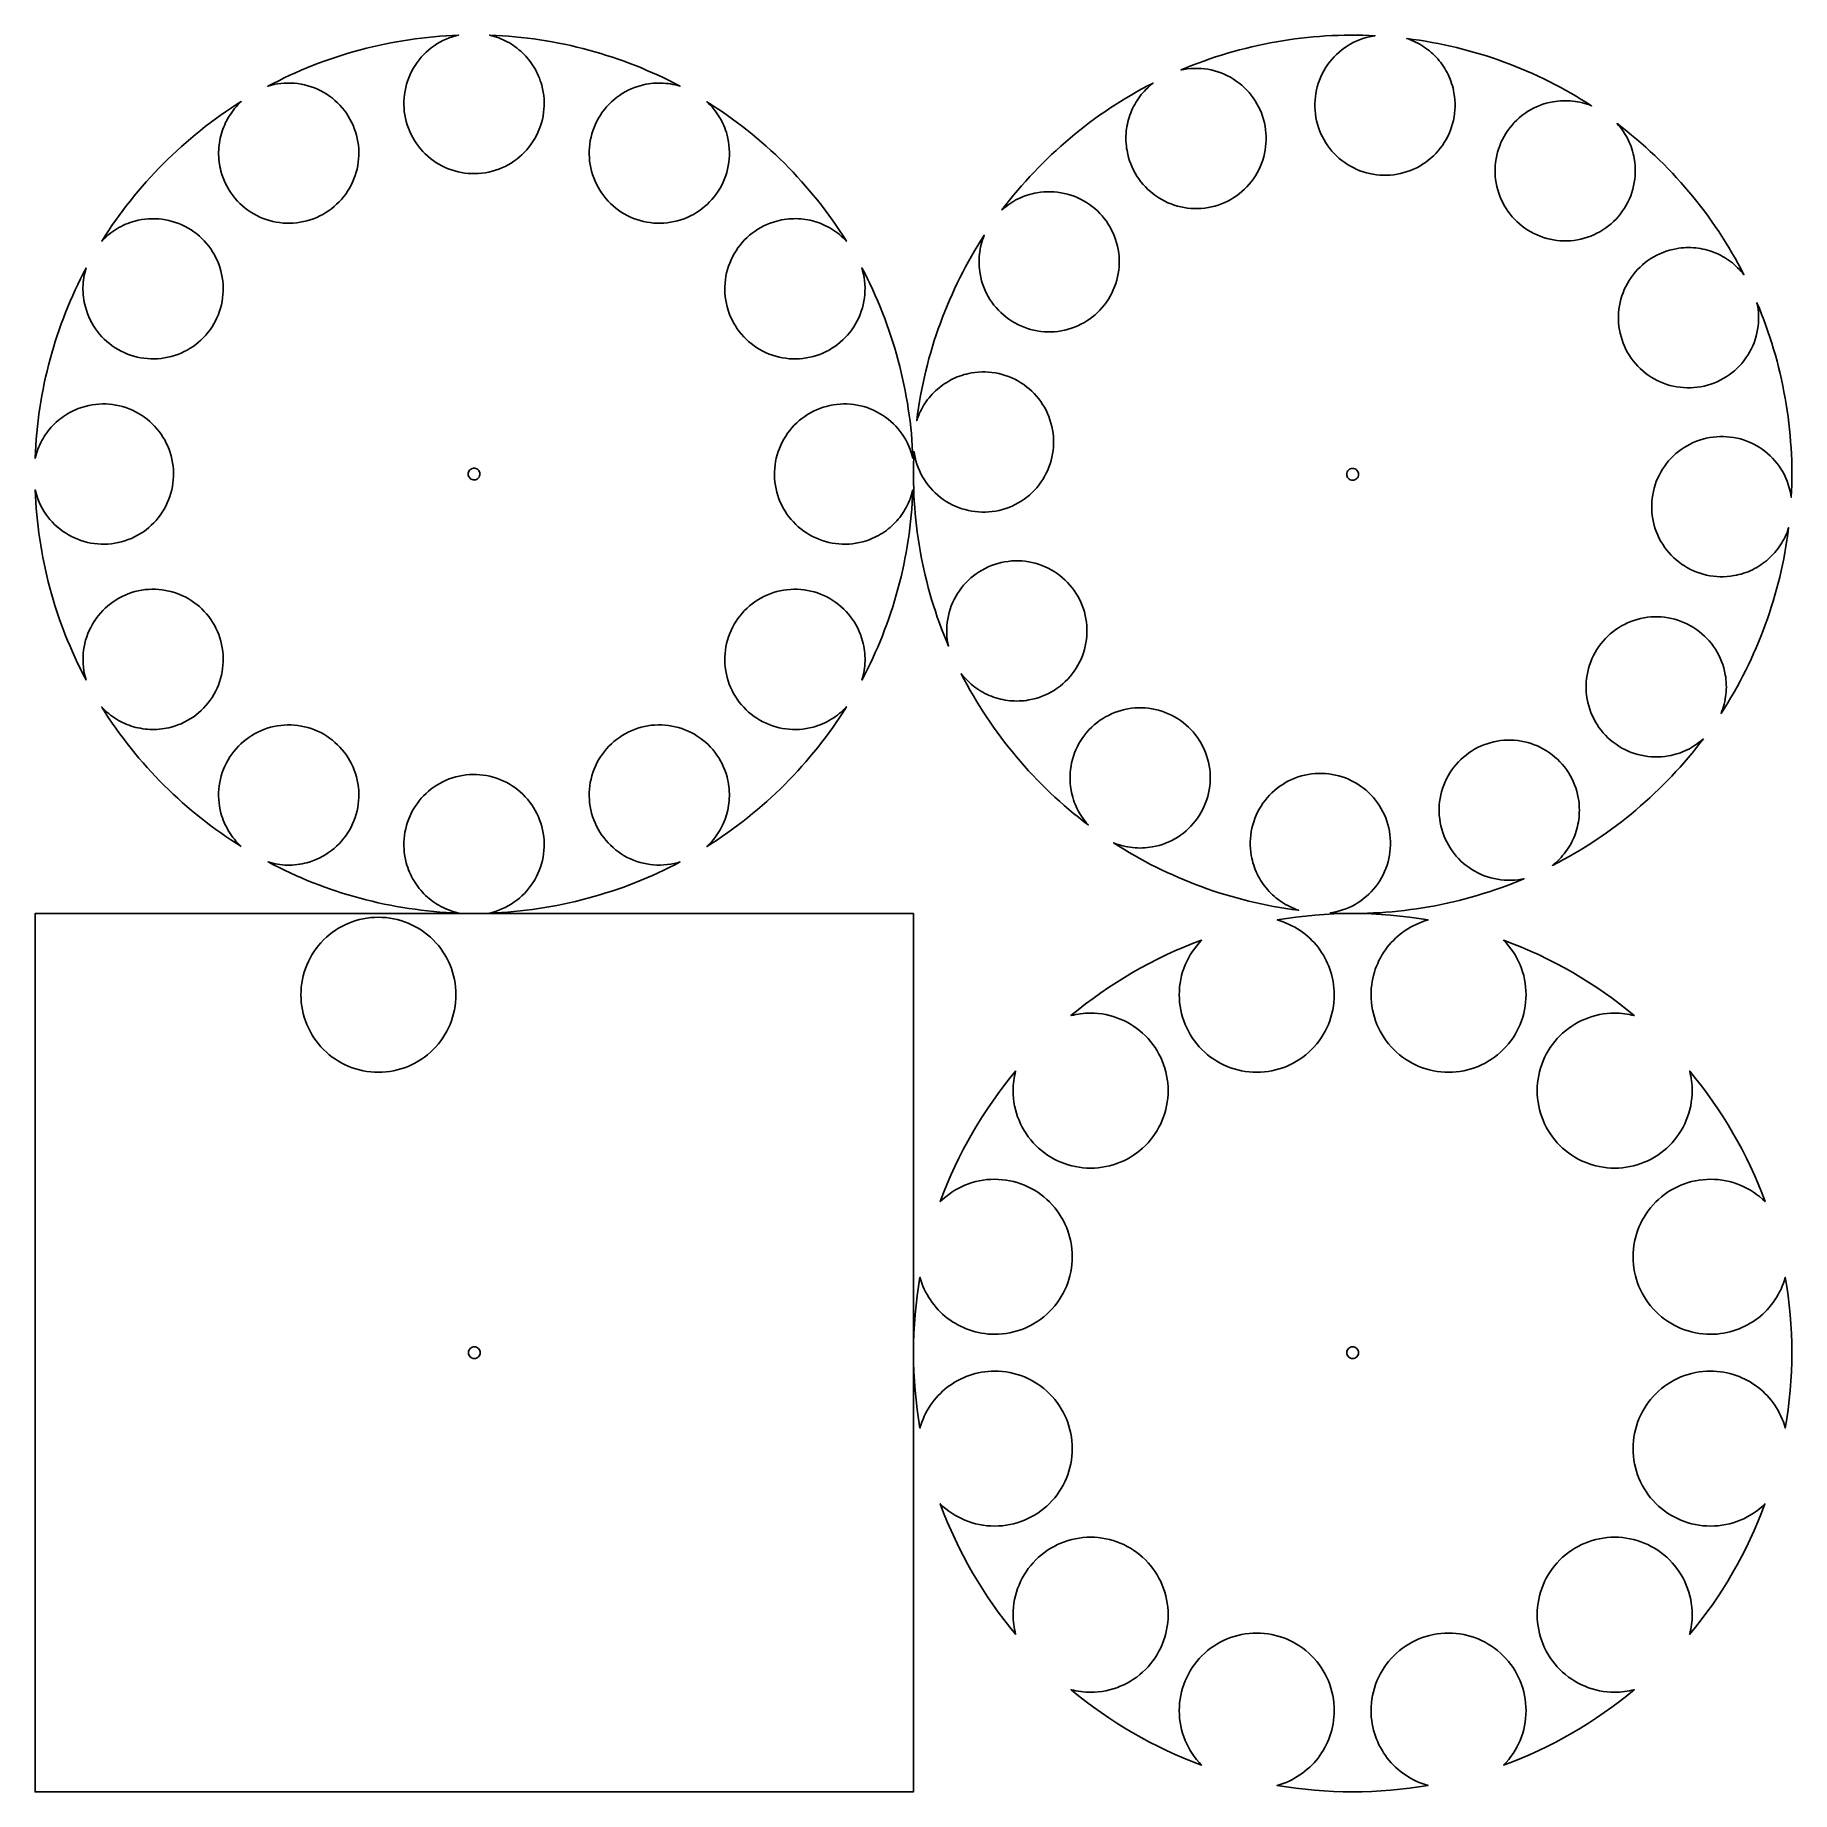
# Model space of a CAD drawing. Extents: x 0 to 238, y 0 to 238.
import ezdxf

# ---------------------------------------------------------------- set-up
doc = ezdxf.new("R2010")
doc.units = 0
for name, color, linetype in [('LAYER_1', 18, 'CONTINUOUS'), ('LAYER_2', 5, 'CONTINUOUS'), ('LAYER_3', 1, 'CONTINUOUS')]:
    doc.layers.add(name, color=color, linetype=linetype)

msp = doc.modelspace()

# ---------------------------------------------------------------- linework, layer by layer
at = {"layer": 'LAYER_1'}
for points in [[(224.16, 21.34), (224.24, 21.67), (224.31, 21.99), (224.37, 22.32), (224.41, 22.66), (224.45, 22.99), (224.48, 23.32), (224.49, 23.66), (224.5, 24, 0.414214), (214, 34.5, 0.414214), (203.5, 24, 0.414214), (214, 13.5), (214.34, 13.51), (214.67, 13.52), (215.01, 13.55), (215.34, 13.59), (215.67, 13.63), (216, 13.69), (216.33, 13.76), (216.65, 13.84), (215.66, 13.03), (214.65, 12.24), (213.63, 11.47), (212.58, 10.73), (211.53, 10.01), (210.46, 9.31), (209.37, 8.63), (208.27, 7.98), (207.15, 7.35), (206.02, 6.74), (204.87, 6.16), (203.72, 5.61), (202.55, 5.07), (201.36, 4.56), (200.17, 4.08), (198.96, 3.62), (199.31, 3.99), (199.64, 4.38), (199.95, 4.78), (200.24, 5.2), (200.51, 5.63), (200.76, 6.07), (200.99, 6.52), (201.19, 6.98), (201.38, 7.46), (201.54, 7.94), (201.68, 8.44), (201.79, 8.94), (201.88, 9.45), (201.94, 9.96), (201.98, 10.48), (201.99, 11.01, 0.414214), (191.49, 21.51, 0.414214), (180.99, 11.01), (181, 10.55), (181.03, 10.11), (181.08, 9.67), (181.14, 9.23), (181.23, 8.8), (181.33, 8.38), (181.44, 7.96), (181.58, 7.55), (181.72, 7.15), (181.89, 6.76), (182.07, 6.37), (182.27, 5.99), (182.48, 5.63), (182.7, 5.27), (182.94, 4.92), (183.19, 4.58), (183.45, 4.25), (183.73, 3.94), (184.02, 3.63), (184.32, 3.34), (184.63, 3.06), (184.96, 2.79), (185.29, 2.53), (185.64, 2.29), (185.99, 2.06), (186.36, 1.85), (186.73, 1.65), (187.12, 1.46), (187.51, 1.29), (187.91, 1.14), (188.31, 1), (188.73, 0.88), (187.47, 0.67), (186.21, 0.5), (184.94, 0.35), (183.67, 0.22), (182.38, 0.13), (181.09, 0.06), (179.8, 0.01), (178.5, 0), (177.2, 0.01), (175.9, 0.06), (174.61, 0.13), (173.33, 0.22), (172.05, 0.35), (170.79, 0.5), (169.52, 0.67), (168.27, 0.88), (168.68, 1), (169.09, 1.14), (169.49, 1.29), (169.88, 1.46), (170.26, 1.65), (170.64, 1.85), (171, 2.06), (171.36, 2.29), (171.7, 2.53), (172.04, 2.79), (172.36, 3.06), (172.68, 3.34), (172.98, 3.63), (173.27, 3.94), (173.54, 4.25), (173.81, 4.58), (174.06, 4.92), (174.3, 5.27), (174.52, 5.62), (174.73, 5.99), (174.93, 6.37), (175.11, 6.75), (175.27, 7.15), (175.42, 7.55), (175.56, 7.96), (175.67, 8.38), (175.77, 8.8), (175.86, 9.23), (175.92, 9.67), (175.97, 10.11), (176, 10.55), (176.01, 11.01, 0.414214), (165.51, 21.51, 0.414214), (155.01, 11.01), (155.02, 10.48), (155.06, 9.96), (155.12, 9.44), (155.21, 8.93), (155.33, 8.43), (155.46, 7.94), (155.63, 7.45), (155.81, 6.98), (156.02, 6.51), (156.24, 6.06), (156.49, 5.62), (156.76, 5.19), (157.05, 4.78), (157.36, 4.38), (157.69, 4), (158.03, 3.63), (156.83, 4.08), (155.63, 4.57), (154.45, 5.07), (153.28, 5.61), (152.12, 6.17), (150.98, 6.75), (149.84, 7.35), (148.73, 7.98), (147.63, 8.64), (146.54, 9.31), (145.47, 10.01), (144.41, 10.73), (143.37, 11.48), (142.34, 12.24), (141.34, 13.03), (140.35, 13.84), (140.67, 13.76), (141, 13.69), (141.33, 13.63), (141.66, 13.59), (141.99, 13.55), (142.33, 13.52), (142.66, 13.51), (143, 13.5, 0.414214), (153.5, 24, 0.414214), (143, 34.5, 0.414214), (132.5, 24), (132.51, 23.66), (132.52, 23.33), (132.55, 22.99), (132.59, 22.66), (132.63, 22.33), (132.69, 22), (132.76, 21.67), (132.84, 21.35), (132.04, 22.33), (131.26, 23.33), (130.49, 24.34), (129.76, 25.37), (129.04, 26.42), (128.34, 27.49), (127.66, 28.57), (127.01, 29.67), (126.38, 30.79), (125.77, 31.92), (125.19, 33.06), (124.63, 34.23), (124.09, 35.41), (123.58, 36.6), (123.09, 37.81), (122.63, 39.03), (122.99, 38.68), (123.38, 38.36), (123.77, 38.05), (124.19, 37.76), (124.61, 37.49), (125.05, 37.25), (125.5, 37.02), (125.97, 36.81), (126.44, 36.63), (126.93, 36.47), (127.42, 36.33), (127.92, 36.21), (128.43, 36.12), (128.95, 36.06), (129.48, 36.02), (130.01, 36.01, 0.414214), (140.51, 46.51, 0.414214), (130.01, 57.01), (129.55, 57), (129.11, 56.97), (128.67, 56.92), (128.23, 56.86), (127.8, 56.77), (127.38, 56.67), (126.96, 56.56), (126.55, 56.43), (126.15, 56.28), (125.76, 56.11), (125.37, 55.93), (125, 55.74), (124.63, 55.53), (124.27, 55.3), (123.92, 55.06), (123.58, 54.81), (123.26, 54.55), (122.94, 54.27), (122.64, 53.98), (122.34, 53.68), (122.06, 53.37), (121.79, 53.05), (121.54, 52.71), (121.29, 52.37), (121.07, 52.01), (120.85, 51.65), (120.65, 51.28), (120.47, 50.89), (120.3, 50.5), (120.14, 50.1), (120, 49.7), (119.88, 49.28), (119.67, 50.55), (119.5, 51.82), (119.35, 53.09), (119.22, 54.37), (119.12, 55.65), (119.06, 56.93), (119.01, 58.22), (119, 59.5), (119.01, 60.8), (119.06, 62.09), (119.13, 63.38), (119.22, 64.67), (119.35, 65.94), (119.5, 67.21), (119.67, 68.47), (119.88, 69.73), (120, 69.31), (120.14, 68.9), (120.29, 68.51), (120.46, 68.11), (120.65, 67.73), (120.85, 67.36), (121.06, 66.99), (121.29, 66.64), (121.53, 66.29), (121.79, 65.96), (122.06, 65.63), (122.34, 65.32), (122.63, 65.02), (122.94, 64.73), (123.25, 64.45), (123.58, 64.19), (123.92, 63.94), (124.27, 63.7), (124.63, 63.48), (124.99, 63.27), (125.37, 63.07), (125.76, 62.89), (126.15, 62.72), (126.55, 62.58), (126.96, 62.44), (127.38, 62.33), (127.8, 62.23), (128.23, 62.14), (128.67, 62.08), (129.11, 62.03), (129.55, 62), (130.01, 61.99, 0.414214), (140.51, 72.49, 0.414214), (130.01, 82.99), (129.48, 82.98), (128.96, 82.94), (128.44, 82.88), (127.93, 82.79), (127.43, 82.67), (126.94, 82.54), (126.45, 82.37), (125.98, 82.19), (125.51, 81.98), (125.06, 81.76), (124.62, 81.51), (124.19, 81.24), (123.78, 80.94), (123.37, 80.63), (122.99, 80.3), (122.62, 79.96), (123.08, 81.16), (123.56, 82.36), (124.07, 83.54), (124.6, 84.72), (125.16, 85.87), (125.74, 87.02), (126.35, 88.15), (126.98, 89.27), (127.63, 90.37), (128.31, 91.46), (129.01, 92.53), (129.73, 93.59), (130.48, 94.63), (131.24, 95.65), (132.03, 96.66), (132.84, 97.65), (132.76, 97.33), (132.69, 97), (132.63, 96.67), (132.59, 96.34), (132.55, 96.01), (132.52, 95.67), (132.51, 95.34), (132.5, 95, 0.414214), (143, 84.5, 0.414214), (153.5, 95, 0.414214), (143, 105.5), (142.66, 105.49), (142.32, 105.48), (141.99, 105.45), (141.65, 105.41), (141.32, 105.36), (140.99, 105.31), (140.66, 105.24), (140.34, 105.16), (141.32, 105.96), (142.32, 106.74), (143.34, 107.5), (144.37, 108.25), (145.42, 108.97), (146.49, 109.66), (147.58, 110.34), (148.68, 110.99), (149.79, 111.62), (150.93, 112.23), (152.08, 112.82), (153.24, 113.38), (154.42, 113.92), (155.61, 114.43), (156.82, 114.92), (158.04, 115.38), (157.7, 115.01), (157.37, 114.63), (157.06, 114.23), (156.77, 113.82), (156.5, 113.39), (156.25, 112.96), (156.02, 112.5), (155.82, 112.04), (155.63, 111.57), (155.47, 111.08), (155.33, 110.59), (155.22, 110.08), (155.12, 109.57), (155.06, 109.05), (155.02, 108.53), (155.01, 107.99, 0.414214), (165.51, 97.49, 0.414214), (176.01, 107.99), (176, 108.45), (175.97, 108.89), (175.92, 109.33), (175.86, 109.77), (175.77, 110.2), (175.67, 110.62), (175.56, 111.04), (175.43, 111.45), (175.28, 111.85), (175.11, 112.24), (174.93, 112.63), (174.74, 113), (174.53, 113.37), (174.3, 113.73), (174.07, 114.08), (173.81, 114.42), (173.55, 114.74), (173.27, 115.06), (172.98, 115.36), (172.68, 115.66), (172.37, 115.94), (172.05, 116.21), (171.71, 116.46), (171.37, 116.71), (171.01, 116.93), (170.65, 117.15), (170.28, 117.35), (169.89, 117.53), (169.5, 117.7), (169.1, 117.86), (168.7, 118), (168.28, 118.12), (169.55, 118.33), (170.82, 118.5), (172.09, 118.65), (173.37, 118.78), (174.65, 118.88), (175.93, 118.94), (177.22, 118.99), (178.5, 119), (179.78, 118.99), (181.07, 118.94), (182.35, 118.88), (183.63, 118.78), (184.91, 118.65), (186.18, 118.5), (187.45, 118.33), (188.72, 118.12), (188.3, 118), (187.9, 117.86), (187.5, 117.7), (187.11, 117.53), (186.72, 117.35), (186.35, 117.15), (185.99, 116.93), (185.63, 116.71), (185.29, 116.46), (184.95, 116.21), (184.63, 115.94), (184.32, 115.66), (184.02, 115.36), (183.73, 115.06), (183.45, 114.74), (183.19, 114.42), (182.94, 114.08), (182.7, 113.73), (182.47, 113.37), (182.26, 113), (182.07, 112.63), (181.89, 112.24), (181.72, 111.85), (181.57, 111.45), (181.44, 111.04), (181.33, 110.62), (181.23, 110.2), (181.14, 109.77), (181.08, 109.33), (181.03, 108.89), (181, 108.45), (180.99, 107.99, 0.414214), (191.49, 97.49, 0.414214), (201.99, 107.99), (201.98, 108.53), (201.94, 109.05), (201.88, 109.57), (201.79, 110.08), (201.67, 110.59), (201.53, 111.08), (201.37, 111.57), (201.18, 112.04), (200.98, 112.5), (200.75, 112.96), (200.5, 113.39), (200.23, 113.82), (199.94, 114.23), (199.63, 114.63), (199.3, 115.01), (198.96, 115.38), (200.18, 114.91), (201.39, 114.43), (202.58, 113.91), (203.76, 113.38), (204.92, 112.82), (206.07, 112.23), (207.2, 111.63), (208.32, 111), (209.42, 110.34), (210.5, 109.67), (211.57, 108.97), (212.62, 108.25), (213.65, 107.51), (214.67, 106.75), (215.67, 105.97), (216.65, 105.16), (216.32, 105.24), (216, 105.31), (215.67, 105.37), (215.34, 105.41), (215.01, 105.45), (214.67, 105.48), (214.34, 105.49), (214, 105.5, 0.414214), (203.5, 95, 0.414214), (214, 84.5, 0.414214), (224.5, 95), (224.49, 95.34), (224.48, 95.67), (224.45, 96), (224.42, 96.34), (224.37, 96.67), (224.31, 96.99), (224.24, 97.32), (224.17, 97.64), (224.97, 96.65), (225.76, 95.64), (226.53, 94.62), (227.27, 93.58), (227.99, 92.52), (228.69, 91.45), (229.37, 90.37), (230.02, 89.26), (230.65, 88.15), (231.26, 87.02), (231.84, 85.87), (232.4, 84.72), (232.93, 83.55), (233.44, 82.36), (233.92, 81.17), (234.38, 79.96), (234.01, 80.31), (233.62, 80.64), (233.22, 80.95), (232.81, 81.24), (232.38, 81.51), (231.94, 81.76), (231.48, 81.99), (231.02, 82.19), (230.55, 82.38), (230.06, 82.54), (229.57, 82.67), (229.07, 82.79), (228.56, 82.88), (228.04, 82.94), (227.52, 82.98), (226.99, 82.99, 0.414214), (216.49, 72.49, 0.414214), (226.99, 61.99), (227.45, 62), (227.89, 62.03), (228.33, 62.08), (228.77, 62.14), (229.2, 62.23), (229.62, 62.33), (230.04, 62.44), (230.45, 62.58), (230.85, 62.72), (231.24, 62.89), (231.63, 63.07), (232.01, 63.27), (232.37, 63.48), (232.73, 63.7), (233.08, 63.94), (233.42, 64.19), (233.75, 64.45), (234.06, 64.73), (234.37, 65.02), (234.66, 65.32), (234.94, 65.63), (235.21, 65.96), (235.47, 66.29), (235.71, 66.64), (235.94, 66.99), (236.15, 67.36), (236.35, 67.73), (236.54, 68.12), (236.71, 68.51), (236.86, 68.91), (237, 69.31), (237.12, 69.73), (237.33, 68.47), (237.5, 67.21), (237.65, 65.94), (237.78, 64.67), (237.87, 63.38), (237.94, 62.1), (237.99, 60.8), (238, 59.5), (237.99, 58.22), (237.94, 56.93), (237.88, 55.65), (237.78, 54.37), (237.65, 53.1), (237.5, 51.82), (237.32, 50.55), (237.12, 49.29), (237, 49.7), (236.86, 50.11), (236.7, 50.51), (236.53, 50.9), (236.35, 51.28), (236.15, 51.65), (235.93, 52.02), (235.7, 52.37), (235.46, 52.72), (235.21, 53.05), (234.94, 53.37), (234.66, 53.69), (234.36, 53.99), (234.06, 54.27), (233.74, 54.55), (233.41, 54.82), (233.08, 55.07), (232.73, 55.3), (232.37, 55.53), (232, 55.74), (231.63, 55.93), (231.24, 56.11), (230.85, 56.28), (230.44, 56.43), (230.04, 56.56), (229.62, 56.67), (229.2, 56.77), (228.77, 56.86), (228.33, 56.92), (227.89, 56.97), (227.45, 57), (226.99, 57.01, 0.414214), (216.49, 46.51, 0.414214), (226.99, 36.01), (227.52, 36.02), (228.04, 36.06), (228.55, 36.12), (229.06, 36.21), (229.56, 36.32), (230.06, 36.46), (230.54, 36.62), (231.01, 36.8), (231.48, 37.01), (231.93, 37.24), (232.37, 37.48), (232.8, 37.75), (233.21, 38.04), (233.61, 38.35), (233.99, 38.68), (234.36, 39.02), (233.9, 37.8), (233.41, 36.59), (232.9, 35.4), (232.37, 34.22), (231.81, 33.06), (231.22, 31.91), (230.61, 30.78), (229.98, 29.66), (229.33, 28.56), (228.66, 27.48), (227.96, 26.41), (227.24, 25.36), (226.5, 24.33), (225.74, 23.32), (224.96, 22.32)], [(177.7, 59.5, 0.414214), (178.5, 58.7, 0.414214), (179.3, 59.5, 0.414214), (178.5, 60.3, 0.414214)]]:
    msp.add_lwpolyline(points, format="xyb", close=True, dxfattribs=at)
at = {"layer": 'LAYER_2'}
for points in [[(27.91, 128.08), (27.22, 128.52), (26.52, 128.98), (25.84, 129.44), (25.15, 129.91), (24.48, 130.4), (23.81, 130.89), (23.15, 131.39), (22.49, 131.9), (21.84, 132.42), (21.2, 132.96), (20.57, 133.5), (19.94, 134.05), (19.32, 134.61), (18.7, 135.17), (18.1, 135.75), (17.5, 136.34), (16.91, 136.94), (16.32, 137.54), (15.75, 138.16), (15.18, 138.78), (14.62, 139.42), (14.07, 140.06), (13.53, 140.71), (12.99, 141.37), (12.46, 142.04), (11.95, 142.71), (11.44, 143.4), (10.94, 144.1), (10.45, 144.8), (9.96, 145.51), (9.49, 146.23), (9.03, 146.96), (9.25, 146.73), (9.48, 146.5), (9.72, 146.28), (9.97, 146.08), (10.22, 145.88), (10.48, 145.69), (10.74, 145.51), (11.01, 145.34), (11.28, 145.17), (11.56, 145.02), (11.85, 144.88), (12.14, 144.74), (12.43, 144.62), (12.73, 144.51), (13.03, 144.4), (13.33, 144.31), (13.64, 144.22), (13.95, 144.15), (14.26, 144.09), (14.57, 144.04), (14.89, 143.99), (15.21, 143.96), (15.53, 143.94), (15.85, 143.93), (16.17, 143.93), (16.5, 143.94), (16.82, 143.97), (17.15, 144), (17.47, 144.05), (17.79, 144.11), (18.12, 144.17), (18.44, 144.25, 0.414214), (25.16, 155.89, 0.414214), (13.52, 162.61, 0.414214), (6.81, 150.97), (6.9, 150.65), (6.51, 151.4), (6.13, 152.15), (5.76, 152.9), (5.41, 153.66), (5.06, 154.43), (4.73, 155.2), (4.4, 155.97), (4.09, 156.75), (3.79, 157.54), (3.5, 158.32), (3.22, 159.12), (2.95, 159.91), (2.69, 160.71), (2.45, 161.52), (2.21, 162.32), (1.99, 163.13), (1.78, 163.95), (1.58, 164.76), (1.39, 165.58), (1.21, 166.4), (1.04, 167.22), (0.89, 168.05), (0.75, 168.88), (0.62, 169.7), (0.5, 170.53), (0.39, 171.37), (0.3, 172.2), (0.22, 173.03), (0.14, 173.87), (0.08, 174.71), (0.04, 175.55), (0, 176.38), (0.08, 176.07, 0.414214), (11.71, 169.36, 0.414214), (18.43, 180.99, 0.414214), (6.8, 187.71), (6.48, 187.62), (6.16, 187.52), (5.85, 187.4), (5.55, 187.28), (5.25, 187.15), (4.96, 187.01), (4.68, 186.86), (4.4, 186.7), (4.12, 186.53), (3.86, 186.35), (3.6, 186.16), (3.34, 185.97), (3.1, 185.77), (2.86, 185.56), (2.63, 185.34), (2.4, 185.11), (2.19, 184.88), (1.98, 184.64), (1.78, 184.4), (1.59, 184.14), (1.41, 183.89), (1.23, 183.62), (1.07, 183.35), (0.91, 183.07), (0.76, 182.79), (0.62, 182.5), (0.5, 182.21), (0.38, 181.92), (0.27, 181.61), (0.17, 181.31), (0.08, 181), (0, 180.68), (0.04, 181.55), (0.09, 182.41), (0.15, 183.26), (0.22, 184.12), (0.31, 184.97), (0.41, 185.81), (0.51, 186.66), (0.64, 187.5), (0.77, 188.34), (0.91, 189.17), (1.07, 190), (1.24, 190.83), (1.42, 191.65), (1.61, 192.47), (1.81, 193.28), (2.03, 194.1), (2.25, 194.9), (2.49, 195.7), (2.73, 196.5), (2.99, 197.3), (3.26, 198.09), (3.54, 198.87), (3.83, 199.65), (4.13, 200.43), (4.44, 201.2), (4.76, 201.96), (5.09, 202.72), (5.44, 203.48), (5.79, 204.22), (6.15, 204.97), (6.52, 205.71), (6.91, 206.44), (6.81, 206.12), (6.73, 205.8), (6.66, 205.47), (6.6, 205.15), (6.56, 204.82), (6.52, 204.49), (6.5, 204.16), (6.48, 203.82), (6.48, 203.49), (6.49, 203.16), (6.52, 202.83), (6.55, 202.49), (6.6, 202.16), (6.65, 201.83), (6.72, 201.5), (6.81, 201.18, 0.414214), (18.44, 194.46, 0.414214), (25.16, 206.09, 0.414214), (13.52, 212.81), (13.2, 212.72), (12.88, 212.61), (12.56, 212.5), (12.25, 212.37), (11.95, 212.24), (11.65, 212.09), (11.35, 211.93), (11.07, 211.77), (10.79, 211.59), (10.51, 211.4), (10.24, 211.21), (9.98, 211), (9.73, 210.79), (9.48, 210.56), (9.25, 210.33), (9.02, 210.09), (9.47, 210.8), (9.93, 211.5), (10.4, 212.2), (10.88, 212.89), (11.37, 213.57), (11.87, 214.25), (12.38, 214.91), (12.9, 215.57), (13.42, 216.23), (13.96, 216.87), (14.5, 217.51), (15.06, 218.14), (15.62, 218.77), (16.2, 219.38), (16.78, 219.99), (17.37, 220.59), (17.97, 221.18), (18.57, 221.76), (19.19, 222.34), (19.81, 222.9), (20.44, 223.46), (21.08, 224.01), (21.73, 224.55), (22.39, 225.08), (23.05, 225.6), (23.73, 226.12), (24.41, 226.62), (25.09, 227.11), (25.79, 227.6), (26.49, 228.07), (27.2, 228.54), (27.92, 229), (27.69, 228.77), (27.46, 228.54), (27.24, 228.3), (27.03, 228.05), (26.82, 227.8), (26.63, 227.54), (26.45, 227.27), (26.28, 227), (26.11, 226.73), (25.96, 226.45), (25.81, 226.16), (25.68, 225.87), (25.55, 225.58), (25.44, 225.28), (25.33, 224.98), (25.24, 224.67), (25.15, 224.37), (25.08, 224.06), (25.02, 223.74), (24.96, 223.43), (24.92, 223.11), (24.89, 222.79), (24.87, 222.47), (24.86, 222.15), (24.86, 221.82), (24.87, 221.5), (24.89, 221.17), (24.93, 220.85), (24.97, 220.52), (25.03, 220.2), (25.1, 219.88), (25.18, 219.55, 0.414214), (36.82, 212.84, 0.414214), (43.53, 224.47, 0.414214), (31.9, 231.19), (31.52, 231.07), (32.26, 231.46), (33, 231.83), (33.75, 232.2), (34.51, 232.56), (35.27, 232.9), (36.04, 233.24), (36.82, 233.56), (37.6, 233.88), (38.39, 234.18), (39.18, 234.47), (39.98, 234.76), (40.78, 235.03), (41.6, 235.29), (42.41, 235.54), (43.23, 235.78), (44.06, 236.01), (44.88, 236.22), (45.7, 236.42), (46.52, 236.61), (47.34, 236.79), (48.17, 236.95), (49, 237.11), (49.83, 237.25), (50.66, 237.38), (51.49, 237.5), (52.33, 237.61), (53.16, 237.7), (54, 237.78), (54.84, 237.86), (55.68, 237.92), (56.52, 237.96), (57.36, 238), (57, 237.91, 0.414214), (50.28, 226.28, 0.414214), (61.92, 219.56, 0.414214), (68.64, 231.2), (68.54, 231.52), (68.44, 231.83), (68.33, 232.15), (68.2, 232.45), (68.07, 232.75), (67.93, 233.04), (67.78, 233.33), (67.62, 233.61), (67.45, 233.89), (67.27, 234.15), (67.08, 234.41), (66.88, 234.67), (66.68, 234.91), (66.47, 235.15), (66.25, 235.38), (66.02, 235.61), (65.79, 235.82), (65.55, 236.03), (65.3, 236.23), (65.05, 236.42), (64.79, 236.6), (64.52, 236.78), (64.25, 236.94), (63.97, 237.1), (63.69, 237.25), (63.4, 237.38), (63.1, 237.51), (62.81, 237.63), (62.5, 237.74), (62.2, 237.83), (61.89, 237.92), (61.57, 238), (62.44, 237.96), (63.3, 237.91), (64.15, 237.85), (65.01, 237.78), (65.86, 237.69), (66.71, 237.59), (67.56, 237.48), (68.4, 237.36), (69.24, 237.23), (70.07, 237.08), (70.91, 236.93), (71.73, 236.76), (72.56, 236.58), (73.38, 236.39), (74.2, 236.19), (75.01, 235.97), (75.82, 235.75), (76.62, 235.51), (77.42, 235.26), (78.22, 235.01), (79.01, 234.74), (79.8, 234.46), (80.58, 234.17), (81.35, 233.87), (82.13, 233.55), (82.89, 233.23), (83.65, 232.9), (84.41, 232.56), (85.16, 232.2), (85.91, 231.84), (86.65, 231.47), (87.38, 231.08), (87.06, 231.18), (86.74, 231.26), (86.41, 231.33), (86.08, 231.39), (85.76, 231.44), (85.42, 231.47), (85.09, 231.5), (84.76, 231.51), (84.43, 231.51), (84.09, 231.5), (83.76, 231.48), (83.43, 231.44), (83.09, 231.4), (82.76, 231.34), (82.43, 231.27), (82.1, 231.19, 0.414214), (75.39, 219.55, 0.414214), (87.02, 212.84, 0.414214), (93.74, 224.47), (93.65, 224.8), (93.54, 225.12), (93.43, 225.43), (93.3, 225.74), (93.16, 226.05), (93.02, 226.35), (92.86, 226.64), (92.69, 226.93), (92.51, 227.21), (92.33, 227.48), (92.13, 227.75), (91.92, 228.01), (91.71, 228.27), (91.49, 228.51), (91.25, 228.75), (91.01, 228.98), (91.72, 228.53), (92.42, 228.07), (93.12, 227.6), (93.81, 227.12), (94.49, 226.63), (95.16, 226.13), (95.83, 225.62), (96.49, 225.11), (97.15, 224.58), (97.79, 224.04), (98.43, 223.5), (99.06, 222.94), (99.68, 222.38), (100.3, 221.81), (100.91, 221.23), (101.51, 220.64), (102.1, 220.04), (102.68, 219.43), (103.25, 218.82), (103.82, 218.19), (104.38, 217.56), (104.93, 216.92), (105.47, 216.27), (106, 215.62), (106.52, 214.95), (107.03, 214.28), (107.54, 213.6), (108.03, 212.91), (108.52, 212.22), (108.99, 211.51), (109.46, 210.8), (109.91, 210.08), (109.69, 210.32), (109.46, 210.54), (109.22, 210.76), (108.98, 210.97), (108.73, 211.17), (108.47, 211.36), (108.21, 211.54), (107.94, 211.71), (107.66, 211.88), (107.38, 212.03), (107.1, 212.18), (106.81, 212.31), (106.52, 212.43), (106.22, 212.55), (105.92, 212.66), (105.62, 212.75), (105.31, 212.84), (105, 212.91), (104.69, 212.97), (104.37, 213.03), (104.05, 213.07), (103.73, 213.1), (103.41, 213.12), (103.09, 213.14), (102.76, 213.13), (102.44, 213.12), (102.11, 213.1), (101.78, 213.07), (101.46, 213.02), (101.13, 212.96), (100.81, 212.89), (100.48, 212.81, 0.414214), (93.76, 201.18, 0.414214), (105.4, 194.46, 0.414214), (112.11, 206.09), (112, 206.47), (112.39, 205.73), (112.76, 204.99), (113.13, 204.24), (113.48, 203.48), (113.83, 202.72), (114.16, 201.95), (114.49, 201.17), (114.8, 200.39), (115.11, 199.6), (115.4, 198.81), (115.68, 198.01), (115.95, 197.21), (116.22, 196.4), (116.47, 195.58), (116.7, 194.76), (116.93, 193.93), (117.14, 193.12), (117.34, 192.3), (117.53, 191.48), (117.71, 190.66), (117.88, 189.84), (118.03, 189.01), (118.17, 188.19), (118.3, 187.36), (118.42, 186.53), (118.53, 185.69), (118.62, 184.86), (118.71, 184.03), (118.78, 183.19), (118.84, 182.35), (118.88, 181.51), (118.92, 180.67), (118.84, 180.99, 0.414214), (107.21, 187.71, 0.414214), (100.49, 176.07, 0.414214), (112.12, 169.36), (112.44, 169.45), (112.76, 169.55), (113.07, 169.66), (113.37, 169.79), (113.67, 169.92), (113.96, 170.06), (114.25, 170.21), (114.53, 170.37), (114.8, 170.54), (115.07, 170.72), (115.33, 170.9), (115.58, 171.1), (115.83, 171.3), (116.06, 171.51), (116.29, 171.73), (116.52, 171.95), (116.73, 172.19), (116.94, 172.43), (117.14, 172.67), (117.33, 172.92), (117.51, 173.18), (117.69, 173.45), (117.85, 173.72), (118.01, 173.99), (118.16, 174.27), (118.3, 174.56), (118.42, 174.85), (118.54, 175.15), (118.65, 175.45), (118.75, 175.75), (118.84, 176.06), (118.92, 176.38), (118.88, 175.51), (118.83, 174.65), (118.77, 173.8), (118.7, 172.95), (118.61, 172.1), (118.51, 171.25), (118.4, 170.4), (118.28, 169.56), (118.15, 168.73), (118, 167.89), (117.85, 167.06), (117.68, 166.24), (117.5, 165.41), (117.31, 164.59), (117.11, 163.78), (116.89, 162.97), (116.67, 162.16), (116.43, 161.36), (116.19, 160.56), (115.93, 159.77), (115.66, 158.98), (115.38, 158.19), (115.09, 157.41), (114.79, 156.64), (114.48, 155.87), (114.16, 155.1), (113.83, 154.34), (113.48, 153.59), (113.13, 152.84), (112.77, 152.1), (112.4, 151.36), (112.01, 150.63), (112.11, 150.95), (112.19, 151.27), (112.26, 151.59), (112.32, 151.92), (112.36, 152.25), (112.4, 152.57), (112.42, 152.91), (112.44, 153.24), (112.44, 153.57), (112.43, 153.9), (112.4, 154.24), (112.37, 154.57), (112.32, 154.9), (112.27, 155.23), (112.2, 155.56), (112.11, 155.89, 0.414214), (100.48, 162.61, 0.414214), (93.76, 150.97, 0.414214), (105.4, 144.25), (105.72, 144.35), (106.04, 144.45), (106.36, 144.57), (106.67, 144.7), (106.98, 144.83), (107.28, 144.98), (107.57, 145.14), (107.86, 145.31), (108.14, 145.48), (108.42, 145.67), (108.69, 145.87), (108.95, 146.08), (109.2, 146.29), (109.45, 146.52), (109.69, 146.75), (109.92, 147), (109.47, 146.29), (109.01, 145.58), (108.54, 144.89), (108.06, 144.2), (107.57, 143.52), (107.07, 142.84), (106.56, 142.17), (106.04, 141.51), (105.51, 140.86), (104.98, 140.21), (104.43, 139.57), (103.88, 138.94), (103.31, 138.32), (102.74, 137.7), (102.16, 137.09), (101.57, 136.49), (100.97, 135.9), (100.36, 135.32), (99.75, 134.74), (99.12, 134.18), (98.49, 133.62), (97.85, 133.07), (97.2, 132.53), (96.54, 132), (95.88, 131.47), (95.2, 130.96), (94.52, 130.46), (93.83, 129.96), (93.14, 129.47), (92.43, 129), (91.72, 128.53), (91.01, 128.07), (91.24, 128.3), (91.46, 128.53), (91.68, 128.77), (91.89, 129.01), (92.09, 129.26), (92.28, 129.52), (92.46, 129.78), (92.64, 130.05), (92.8, 130.32), (92.95, 130.6), (93.1, 130.89), (93.23, 131.17), (93.36, 131.47), (93.47, 131.76), (93.58, 132.06), (93.67, 132.37), (93.76, 132.68), (93.83, 132.99), (93.9, 133.3), (93.95, 133.62), (94, 133.93), (94.03, 134.25), (94.05, 134.58), (94.06, 134.9), (94.06, 135.23), (94.05, 135.55), (94.03, 135.88), (93.99, 136.21), (93.95, 136.53), (93.89, 136.86), (93.82, 137.19), (93.74, 137.51, 0.414214), (82.1, 144.23, 0.414214), (75.39, 132.6, 0.414214), (87.02, 125.88), (87.39, 125.99), (86.65, 125.6), (85.91, 125.23), (85.16, 124.86), (84.4, 124.51), (83.64, 124.16), (82.87, 123.83), (82.1, 123.51), (81.32, 123.19), (80.53, 122.89), (79.74, 122.59), (78.94, 122.31), (78.14, 122.04), (77.32, 121.78), (76.51, 121.53), (75.69, 121.29), (74.86, 121.06), (74.03, 120.84), (73.2, 120.64), (72.37, 120.45), (71.54, 120.27), (70.7, 120.1), (69.87, 119.95), (69.04, 119.81), (68.2, 119.68), (67.37, 119.56), (66.53, 119.45), (65.7, 119.36), (64.87, 119.27), (64.04, 119.2), (63.2, 119.14), (62.37, 119.1), (61.54, 119.06), (61.92, 119.15, 0.414214), (68.64, 130.79, 0.414214), (57, 137.51, 0.414214), (50.28, 125.87), (50.38, 125.55), (50.48, 125.23), (50.59, 124.92), (50.72, 124.61), (50.85, 124.31), (50.99, 124.02), (51.14, 123.73), (51.31, 123.45), (51.48, 123.18), (51.66, 122.91), (51.85, 122.65), (52.04, 122.39), (52.25, 122.15), (52.46, 121.91), (52.68, 121.67), (52.91, 121.45), (53.14, 121.23), (53.39, 121.02), (53.64, 120.82), (53.89, 120.63), (54.15, 120.45), (54.42, 120.28), (54.7, 120.11), (54.98, 119.96), (55.26, 119.81), (55.55, 119.67), (55.85, 119.54), (56.15, 119.43), (56.45, 119.32), (56.76, 119.22), (57.08, 119.14), (57.39, 119.06), (56.54, 119.1), (55.69, 119.14), (54.85, 119.2), (54, 119.28), (53.16, 119.36), (52.32, 119.46), (51.48, 119.57), (50.64, 119.69), (49.8, 119.82), (48.97, 119.96), (48.14, 120.12), (47.31, 120.28), (46.49, 120.46), (45.67, 120.65), (44.85, 120.85), (44.04, 121.06), (43.23, 121.29), (42.42, 121.52), (41.61, 121.77), (40.81, 122.03), (40.02, 122.3), (39.23, 122.58), (38.44, 122.87), (37.65, 123.17), (36.87, 123.49), (36.1, 123.81), (35.33, 124.15), (34.56, 124.49), (33.8, 124.85), (33.04, 125.22), (32.29, 125.59), (31.55, 125.98), (31.87, 125.89), (32.19, 125.81), (32.51, 125.74), (32.84, 125.68), (33.17, 125.63), (33.5, 125.59), (33.83, 125.57), (34.16, 125.56), (34.5, 125.56), (34.83, 125.57), (35.16, 125.59), (35.5, 125.62), (35.83, 125.67), (36.16, 125.73), (36.49, 125.8), (36.82, 125.88, 0.414214), (43.53, 137.51, 0.414214), (31.9, 144.23, 0.414214), (25.18, 132.6), (25.27, 132.27), (25.38, 131.95), (25.49, 131.63), (25.62, 131.32), (25.76, 131.02), (25.91, 130.72), (26.06, 130.42), (26.23, 130.13), (26.41, 129.85), (26.6, 129.58), (26.79, 129.31), (27, 129.05), (27.21, 128.79), (27.44, 128.55), (27.67, 128.31)], [(226.02, 142.68), (225.51, 142.02), (225, 141.37), (224.48, 140.72), (223.95, 140.09), (223.41, 139.46), (222.86, 138.83), (222.3, 138.22), (221.73, 137.61), (221.16, 137.01), (220.57, 136.42), (219.98, 135.83), (219.37, 135.25), (218.76, 134.68), (218.14, 134.12), (217.51, 133.57), (216.88, 133.02), (216.23, 132.48), (215.58, 131.96), (214.91, 131.44), (214.24, 130.92), (213.56, 130.42), (212.88, 129.93), (212.18, 129.44), (211.48, 128.97), (210.76, 128.5), (210.04, 128.04), (209.32, 127.6), (208.58, 127.16), (207.84, 126.73), (207.08, 126.31), (206.33, 125.9), (205.56, 125.51), (205.81, 125.71), (206.06, 125.92), (206.29, 126.14), (206.52, 126.37), (206.74, 126.6), (206.95, 126.84), (207.16, 127.09), (207.35, 127.34), (207.54, 127.6), (207.71, 127.86), (207.88, 128.14), (208.04, 128.41), (208.19, 128.69), (208.33, 128.98), (208.46, 129.27), (208.58, 129.56), (208.69, 129.86), (208.79, 130.16), (208.88, 130.47), (208.96, 130.78), (209.03, 131.09), (209.08, 131.4), (209.13, 131.72), (209.17, 132.04), (209.2, 132.36), (209.21, 132.69), (209.22, 133.01), (209.21, 133.34), (209.2, 133.66), (209.17, 133.99), (209.13, 134.32), (209.07, 134.65, 0.414214), (198.07, 142.35, 0.414214), (190.36, 131.35, 0.414214), (201.37, 123.64), (201.7, 123.71), (200.92, 123.38), (200.14, 123.07), (199.36, 122.77), (198.57, 122.48), (197.77, 122.21), (196.98, 121.94), (196.18, 121.69), (195.37, 121.44), (194.57, 121.21), (193.76, 120.99), (192.94, 120.78), (192.13, 120.58), (191.31, 120.39), (190.49, 120.22), (189.66, 120.06), (188.83, 119.9), (188, 119.76), (187.17, 119.63), (186.34, 119.52), (185.51, 119.41), (184.68, 119.32), (183.84, 119.24), (183.01, 119.17), (182.17, 119.11), (181.33, 119.07), (180.49, 119.03), (179.65, 119.01), (178.82, 119), (177.98, 119), (177.14, 119.02), (176.3, 119.04), (175.46, 119.08), (175.78, 119.13, 0.414214), (183.48, 130.14, 0.414214), (172.48, 137.84, 0.414214), (164.77, 126.84), (164.83, 126.51), (164.91, 126.19), (164.99, 125.87), (165.09, 125.56), (165.19, 125.25), (165.31, 124.95), (165.43, 124.65), (165.57, 124.36), (165.71, 124.07), (165.87, 123.79), (166.03, 123.51), (166.2, 123.24), (166.38, 122.98), (166.57, 122.73), (166.77, 122.48), (166.97, 122.23), (167.18, 122), (167.41, 121.77), (167.63, 121.55), (167.87, 121.34), (168.11, 121.13), (168.36, 120.94), (168.61, 120.75), (168.88, 120.57), (169.14, 120.4), (169.42, 120.23), (169.7, 120.08), (169.98, 119.93), (170.27, 119.8), (170.57, 119.67), (170.87, 119.56), (171.18, 119.45), (170.32, 119.56), (169.47, 119.69), (168.62, 119.82), (167.78, 119.97), (166.94, 120.13), (166.1, 120.3), (165.27, 120.49), (164.44, 120.68), (163.62, 120.89), (162.8, 121.1), (161.99, 121.33), (161.18, 121.57), (160.38, 121.82), (159.58, 122.08), (158.78, 122.36), (157.99, 122.64), (157.21, 122.93), (156.43, 123.24), (155.66, 123.55), (154.89, 123.88), (154.12, 124.22), (153.37, 124.56), (152.62, 124.92), (151.87, 125.29), (151.13, 125.66), (150.4, 126.05), (149.67, 126.45), (148.95, 126.85), (148.23, 127.27), (147.52, 127.7), (146.82, 128.13), (146.12, 128.58), (146.43, 128.46), (146.75, 128.35), (147.06, 128.25), (147.38, 128.16), (147.71, 128.09), (148.03, 128.02), (148.36, 127.97), (148.69, 127.93), (149.02, 127.9), (149.35, 127.88), (149.69, 127.87), (150.02, 127.88), (150.35, 127.9), (150.69, 127.92), (151.02, 127.97), (151.36, 128.02, 0.414214), (159.06, 139.02, 0.414214), (148.06, 146.73, 0.414214), (140.35, 135.72), (140.41, 135.39), (140.49, 135.06), (140.58, 134.74), (140.68, 134.42), (140.79, 134.1), (140.91, 133.79), (141.04, 133.49), (141.18, 133.19), (141.33, 132.89), (141.49, 132.6), (141.66, 132.32), (141.85, 132.04), (142.04, 131.77), (142.24, 131.5), (142.45, 131.25), (142.67, 131), (142, 131.51), (141.34, 132.03), (140.69, 132.56), (140.04, 133.1), (139.41, 133.64), (138.78, 134.2), (138.16, 134.77), (137.54, 135.34), (136.94, 135.92), (136.34, 136.51), (135.75, 137.11), (135.17, 137.72), (134.6, 138.34), (134.04, 138.96), (133.48, 139.59), (132.94, 140.23), (132.4, 140.88), (131.87, 141.53), (131.35, 142.2), (130.85, 142.87), (130.34, 143.55), (129.85, 144.23), (129.37, 144.93), (128.9, 145.63), (128.44, 146.33), (127.99, 147.05), (127.54, 147.77), (127.11, 148.5), (126.69, 149.23), (126.28, 149.98), (125.87, 150.72), (125.48, 151.48), (125.69, 151.22), (125.9, 150.98), (126.12, 150.74), (126.35, 150.5), (126.58, 150.28), (126.82, 150.07), (127.07, 149.86), (127.32, 149.67), (127.58, 149.48), (127.85, 149.3), (128.12, 149.13), (128.4, 148.97), (128.68, 148.82), (128.97, 148.68), (129.26, 148.55), (129.55, 148.43), (129.85, 148.32), (130.16, 148.22), (130.46, 148.13), (130.77, 148.05), (131.09, 147.98), (131.4, 147.92), (131.72, 147.87), (132.04, 147.83), (132.36, 147.8), (132.69, 147.79), (133.01, 147.78), (133.34, 147.79), (133.67, 147.8), (133.99, 147.83), (134.32, 147.87), (134.65, 147.93, 0.414214), (142.36, 158.93, 0.414214), (131.35, 166.64, 0.414214), (123.65, 155.63), (123.73, 155.24), (123.41, 156.01), (123.1, 156.79), (122.8, 157.57), (122.51, 158.35), (122.23, 159.14), (121.97, 159.94), (121.71, 160.74), (121.46, 161.55), (121.23, 162.36), (121.01, 163.17), (120.8, 163.99), (120.59, 164.82), (120.41, 165.65), (120.23, 166.48), (120.06, 167.32), (119.91, 168.17), (119.76, 169), (119.64, 169.83), (119.52, 170.67), (119.41, 171.5), (119.32, 172.34), (119.24, 173.18), (119.17, 174.02), (119.11, 174.86), (119.07, 175.7), (119.03, 176.54), (119.01, 177.38), (119, 178.22), (119, 179.07), (119.02, 179.91), (119.04, 180.75), (119.08, 181.59), (119.13, 181.23, 0.414214), (130.14, 173.52, 0.414214), (137.84, 184.52, 0.414214), (126.84, 192.23), (126.51, 192.17), (126.19, 192.09), (125.87, 192.01), (125.55, 191.91), (125.24, 191.8), (124.94, 191.69), (124.64, 191.56), (124.34, 191.42), (124.06, 191.28), (123.77, 191.12), (123.5, 190.96), (123.23, 190.79), (122.97, 190.61), (122.71, 190.42), (122.46, 190.22), (122.22, 190.01), (121.98, 189.8), (121.75, 189.57), (121.53, 189.35), (121.32, 189.11), (121.12, 188.87), (120.92, 188.62), (120.73, 188.36), (120.55, 188.1), (120.38, 187.83), (120.22, 187.55), (120.07, 187.27), (119.92, 186.98), (119.79, 186.69), (119.67, 186.39), (119.55, 186.09), (119.45, 185.79), (119.56, 186.64), (119.68, 187.5), (119.82, 188.35), (119.97, 189.19), (120.13, 190.03), (120.3, 190.87), (120.48, 191.7), (120.67, 192.53), (120.88, 193.36), (121.1, 194.18), (121.33, 194.99), (121.57, 195.8), (121.82, 196.61), (122.08, 197.41), (122.35, 198.2), (122.64, 199), (122.93, 199.78), (123.24, 200.56), (123.55, 201.34), (123.88, 202.11), (124.22, 202.87), (124.56, 203.63), (124.92, 204.38), (125.29, 205.13), (125.67, 205.87), (126.05, 206.61), (126.45, 207.34), (126.86, 208.06), (127.28, 208.78), (127.7, 209.49), (128.14, 210.19), (128.59, 210.89), (128.47, 210.58), (128.36, 210.27), (128.26, 209.95), (128.17, 209.63), (128.09, 209.31), (128.03, 208.98), (127.97, 208.65), (127.93, 208.32), (127.9, 207.99), (127.88, 207.65), (127.88, 207.32), (127.88, 206.99), (127.9, 206.65), (127.93, 206.32), (127.97, 205.98), (128.02, 205.65, 0.414214), (139.03, 197.94, 0.414214), (146.73, 208.94, 0.414214), (135.73, 216.65), (135.39, 216.59), (135.07, 216.51), (134.74, 216.42), (134.42, 216.32), (134.11, 216.21), (133.79, 216.09), (133.49, 215.96), (133.19, 215.82), (132.89, 215.67), (132.6, 215.51), (132.32, 215.33), (132.04, 215.15), (131.77, 214.96), (131.5, 214.76), (131.24, 214.55), (130.99, 214.33), (131.5, 215), (132.03, 215.65), (132.55, 216.31), (133.09, 216.95), (133.64, 217.59), (134.2, 218.22), (134.76, 218.84), (135.33, 219.45), (135.92, 220.05), (136.51, 220.65), (137.11, 221.24), (137.71, 221.82), (138.33, 222.39), (138.95, 222.95), (139.58, 223.51), (140.22, 224.05), (140.87, 224.59), (141.53, 225.12), (142.19, 225.64), (142.86, 226.15), (143.54, 226.65), (144.22, 227.14), (144.92, 227.62), (145.62, 228.09), (146.32, 228.55), (147.04, 229.01), (147.76, 229.45), (148.49, 229.88), (149.22, 230.3), (149.96, 230.72), (150.71, 231.12), (151.47, 231.51), (151.22, 231.31), (150.97, 231.1), (150.73, 230.88), (150.5, 230.65), (150.28, 230.42), (150.07, 230.18), (149.87, 229.94), (149.67, 229.68), (149.49, 229.42), (149.31, 229.16), (149.14, 228.89), (148.98, 228.61), (148.83, 228.33), (148.69, 228.05), (148.56, 227.76), (148.44, 227.46), (148.33, 227.16), (148.22, 226.86), (148.13, 226.55), (148.05, 226.24), (147.98, 225.93), (147.92, 225.62), (147.87, 225.3), (147.83, 224.98), (147.81, 224.65), (147.79, 224.33), (147.78, 224), (147.79, 223.67), (147.81, 223.34), (147.84, 223.01), (147.88, 222.68), (147.93, 222.35, 0.414214), (158.93, 214.64, 0.414214), (166.64, 225.65, 0.414214), (155.63, 233.36), (155.25, 233.28), (156.02, 233.6), (156.79, 233.91), (157.57, 234.2), (158.36, 234.49), (159.15, 234.77), (159.94, 235.04), (160.74, 235.29), (161.55, 235.54), (162.36, 235.77), (163.18, 235.99), (164, 236.21), (164.82, 236.41), (165.65, 236.6), (166.49, 236.77), (167.33, 236.94), (168.17, 237.1), (169, 237.24), (169.83, 237.36), (170.66, 237.48), (171.49, 237.59), (172.33, 237.68), (173.16, 237.76), (174, 237.83), (174.84, 237.89), (175.68, 237.93), (176.52, 237.97), (177.35, 237.99), (178.19, 238), (179.03, 238), (179.87, 237.98), (180.71, 237.96), (181.55, 237.92), (181.23, 237.87, 0.414214), (173.52, 226.86, 0.414214), (184.53, 219.16, 0.414214), (192.23, 230.16), (192.17, 230.49), (192.1, 230.81), (192.01, 231.13), (191.91, 231.44), (191.81, 231.75), (191.69, 232.05), (191.57, 232.35), (191.43, 232.65), (191.29, 232.93), (191.13, 233.21), (190.97, 233.49), (190.8, 233.76), (190.62, 234.02), (190.43, 234.28), (190.23, 234.52), (190.03, 234.77), (189.82, 235), (189.6, 235.23), (189.37, 235.45), (189.13, 235.66), (188.89, 235.87), (188.64, 236.06), (188.39, 236.25), (188.13, 236.43), (187.86, 236.6), (187.59, 236.77), (187.31, 236.92), (187.02, 237.06), (186.73, 237.2), (186.44, 237.32), (186.14, 237.44), (185.83, 237.54), (186.69, 237.43), (187.54, 237.31), (188.39, 237.17), (189.23, 237.02), (190.07, 236.86), (190.91, 236.69), (191.74, 236.51), (192.56, 236.32), (193.39, 236.11), (194.2, 235.89), (195.02, 235.67), (195.83, 235.43), (196.63, 235.18), (197.43, 234.91), (198.22, 234.64), (199.01, 234.36), (199.8, 234.06), (200.58, 233.76), (201.35, 233.44), (202.12, 233.12), (202.88, 232.78), (203.64, 232.44), (204.39, 232.08), (205.13, 231.71), (205.87, 231.33), (206.61, 230.95), (207.34, 230.55), (208.06, 230.14), (208.77, 229.73), (209.48, 229.3), (210.19, 228.87), (210.88, 228.42), (210.57, 228.54), (210.26, 228.65), (209.94, 228.75), (209.62, 228.83), (209.3, 228.91), (208.98, 228.97), (208.65, 229.03), (208.32, 229.07), (207.99, 229.1), (207.65, 229.12), (207.32, 229.12), (206.99, 229.12), (206.65, 229.1), (206.32, 229.07), (205.98, 229.03), (205.65, 228.98, 0.414214), (197.94, 217.97, 0.414214), (208.95, 210.27, 0.414214), (216.65, 221.27), (216.59, 221.61), (216.51, 221.94), (216.42, 222.26), (216.33, 222.58), (216.22, 222.9), (216.09, 223.21), (215.96, 223.52), (215.82, 223.82), (215.67, 224.12), (215.5, 224.41), (215.33, 224.69), (215.15, 224.97), (214.95, 225.24), (214.75, 225.51), (214.54, 225.77), (214.32, 226.02), (214.98, 225.51), (215.64, 224.99), (216.3, 224.46), (216.94, 223.92), (217.58, 223.37), (218.21, 222.81), (218.83, 222.25), (219.44, 221.68), (220.05, 221.09), (220.65, 220.5), (221.24, 219.9), (221.82, 219.29), (222.39, 218.68), (222.95, 218.05), (223.51, 217.42), (224.05, 216.78), (224.59, 216.13), (225.12, 215.48), (225.64, 214.81), (226.15, 214.14), (226.65, 213.46), (227.14, 212.78), (227.62, 212.08), (228.09, 211.38), (228.56, 210.68), (229.01, 209.96), (229.45, 209.24), (229.89, 208.51), (230.31, 207.77), (230.72, 207.03), (231.12, 206.28), (231.52, 205.53), (231.32, 205.78), (231.11, 206.02), (230.89, 206.26), (230.66, 206.49), (230.43, 206.71), (230.19, 206.92), (229.95, 207.13), (229.69, 207.32), (229.43, 207.51), (229.17, 207.69), (228.9, 207.86), (228.62, 208.02), (228.34, 208.17), (228.06, 208.31), (227.77, 208.44), (227.47, 208.56), (227.17, 208.67), (226.87, 208.77), (226.56, 208.87), (226.25, 208.95), (225.94, 209.02), (225.62, 209.08), (225.31, 209.13), (224.98, 209.17), (224.66, 209.19), (224.33, 209.21), (224.01, 209.22), (223.68, 209.21), (223.35, 209.19), (223.02, 209.17), (222.69, 209.12), (222.35, 209.07, 0.414214), (214.65, 198.07, 0.414214), (225.65, 190.36, 0.414214), (233.36, 201.37), (233.28, 201.74), (233.6, 200.97), (233.91, 200.2), (234.21, 199.42), (234.49, 198.64), (234.77, 197.85), (235.04, 197.06), (235.29, 196.26), (235.54, 195.45), (235.77, 194.64), (236, 193.83), (236.21, 193.01), (236.41, 192.18), (236.6, 191.35), (236.78, 190.51), (236.94, 189.68), (237.1, 188.83), (237.24, 187.99), (237.37, 187.14), (237.49, 186.3), (237.59, 185.45), (237.69, 184.61), (237.77, 183.76), (237.84, 182.92), (237.9, 182.08), (237.94, 181.24), (237.98, 180.4), (238, 179.56), (238.01, 178.72), (238, 177.89), (237.99, 177.05), (237.96, 176.22), (237.93, 175.39), (237.87, 175.77, 0.414214), (226.87, 183.48, 0.414214), (219.16, 172.47, 0.414214), (230.16, 164.77), (230.49, 164.83), (230.82, 164.91), (231.14, 164.99), (231.45, 165.09), (231.76, 165.2), (232.07, 165.31), (232.37, 165.44), (232.66, 165.58), (232.95, 165.72), (233.24, 165.88), (233.51, 166.04), (233.78, 166.22), (234.05, 166.4), (234.3, 166.59), (234.55, 166.79), (234.8, 167), (235.03, 167.21), (235.26, 167.44), (235.48, 167.67), (235.7, 167.91), (235.9, 168.15), (236.1, 168.4), (236.29, 168.66), (236.47, 168.93), (236.64, 169.2), (236.8, 169.48), (236.95, 169.76), (237.09, 170.05), (237.23, 170.34), (237.35, 170.64), (237.47, 170.95), (237.57, 171.26), (237.46, 170.41), (237.34, 169.57), (237.2, 168.73), (237.06, 167.9), (236.9, 167.06), (236.73, 166.23), (236.55, 165.41), (236.36, 164.58), (236.15, 163.76), (235.94, 162.95), (235.71, 162.13), (235.47, 161.32), (235.22, 160.52), (234.96, 159.72), (234.69, 158.92), (234.41, 158.13), (234.11, 157.34), (233.81, 156.55), (233.49, 155.77), (233.17, 155), (232.83, 154.23), (232.48, 153.47), (232.12, 152.71), (231.75, 151.95), (231.37, 151.2), (230.98, 150.46), (230.58, 149.72), (230.17, 148.99), (229.75, 148.26), (229.31, 147.54), (228.87, 146.82), (228.42, 146.11), (228.54, 146.42), (228.65, 146.74), (228.75, 147.05), (228.84, 147.38), (228.91, 147.7), (228.98, 148.02), (229.03, 148.35), (229.07, 148.68), (229.1, 149.01), (229.12, 149.35), (229.13, 149.68), (229.12, 150.01), (229.1, 150.35), (229.08, 150.68), (229.04, 151.02), (228.98, 151.35, 0.414214), (217.98, 159.06, 0.414214), (210.27, 148.05, 0.414214), (221.28, 140.35), (221.61, 140.41), (221.94, 140.49), (222.26, 140.58), (222.58, 140.67), (222.9, 140.78), (223.21, 140.91), (223.52, 141.04), (223.82, 141.18), (224.12, 141.33), (224.41, 141.49), (224.69, 141.67), (224.97, 141.85), (225.24, 142.04), (225.51, 142.24), (225.76, 142.46)], [(59.25, 179.31, 0.414214), (58.69, 178.33, 0.414214), (59.67, 177.76, 0.414214), (60.23, 178.74, 0.414214)], [(177.71, 178.36, 0.414214), (178.64, 177.71, 0.414214), (179.29, 178.64, 0.414214), (178.36, 179.29, 0.414214)]]:
    msp.add_lwpolyline(points, format="xyb", close=True, dxfattribs=at)
at = {"layer": 'LAYER_3'}
msp.add_lwpolyline([(119, 119), (0, 119), (0, 0), (119, 0)], close=True, dxfattribs=at)
for points in [[(46.51, 97.49, 0.414214), (57.01, 107.99, 0.414214), (46.51, 118.49, 0.414214), (36.01, 107.99, 0.414214)], [(59.5, 58.7, 0.414214), (60.3, 59.5, 0.414214), (59.5, 60.3, 0.414214), (58.7, 59.5, 0.414214)]]:
    msp.add_lwpolyline(points, format="xyb", close=True, dxfattribs=at)

doc.saveas('drawing.dxf')
